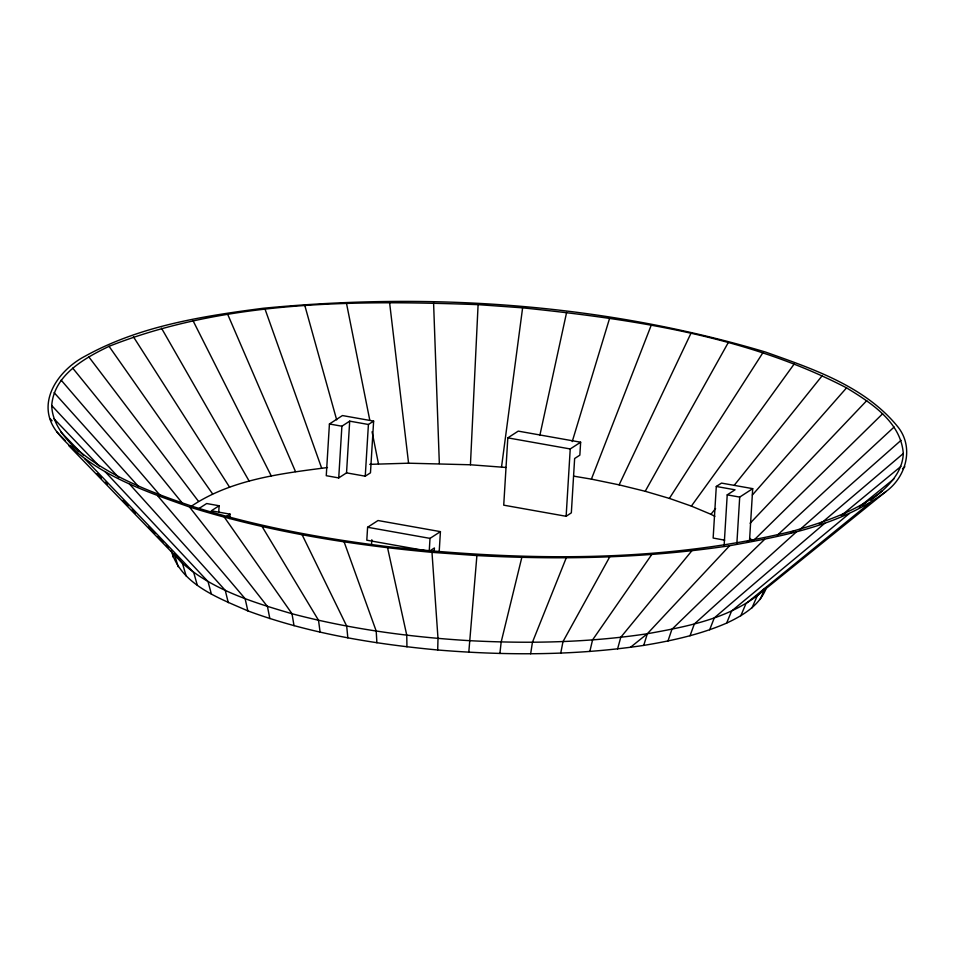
<?xml version="1.0" encoding="UTF-8"?>
<svg xmlns="http://www.w3.org/2000/svg" width="955" height="955" viewBox="0 0 955 955"><rect width="100%" height="100%" fill="white"/><g stroke="black" fill="none" stroke-linecap="round" stroke-linejoin="round"><path stroke-width="1.43" d="M766.686 586.991C760.335 604.993 743.074 615.438 726.636 623.102C700.254 634.526 671.998 640.733 643.73 645.401C575.59 655.572 506.257 655.643 437.7 649.985L437.999 638.418L431.982 552.348C350.007 544.827 268.188 531.649 189.508 506.998C141.949 490.094 89.842 472.713 57.025 432.054C34.655 403.464 58.04 370.182 85.15 356.155C139.561 325.989 202.257 316.165 263.162 308.274C431.159 292.039 603.393 303.702 765.516 352.061C813.075 368.976 865.17 386.357 897.987 427.004C914.293 447.585 906.164 476.832 886.025 491.503L757.327 595.61C725.705 619.449 685.415 626.838 647.323 633.75C588.555 642.608 528.867 643.777 469.585 640.674C409.755 637.081 350.031 629.047 292.003 613.743C253.481 602.45 213.204 590.202 182.429 563.235L68.605 445.46M505.911 467.461L470.433 464.775L478.097 304.645C354.532 300.156 225.738 300.3 109.049 346.319C84.422 358.232 54.041 374.981 51.713 405.541C52.322 424.581 65.811 438.99 78.561 451.679M218.767 511.665L219.125 505.756L206.662 503.536L198.377 508.896M229.773 518.589L230.048 514.148L211.318 510.818L219.125 505.756M329.427 423.984L326.264 475.697L338.727 477.918L346.534 472.868L365.252 476.187L370.468 472.832L373.632 421.107L342.427 415.556L329.427 423.984L341.89 426.205L349.697 421.143L368.415 424.486L373.632 421.107M338.727 477.918L341.89 426.205M346.534 472.868L349.697 421.143M365.252 476.187L368.415 424.486M439.169 552.109L440.422 531.637L378.013 520.523L367.603 527.267L366.804 540.208L429.225 551.322L434.418 547.955L434.239 550.892M371.567 544.171L371.829 539.766M429.225 551.322L430.013 538.381L440.422 531.637M507.821 437.868L503.727 505.171L566.136 516.285L571.341 512.847L574.635 458.519L579.852 455.153L580.64 442.213L518.231 431.123L507.821 437.868L570.231 448.957L580.64 442.213M566.136 516.285L570.231 448.957M747.18 541.879L749.544 540.375L752.707 488.65L721.503 483.099L716.298 486.465L713.146 538.047L724.666 540.184M724.069 546.439L727.221 494.857L735.028 489.808L716.298 486.465M736.818 544.243L739.707 497.089L752.707 488.65M468.798 652.217L476.903 555.571C561.182 559.976 646.058 558.317 729.62 545.723C783.769 535.91 841.057 525.381 886.025 491.503M499.895 653.483L501.184 641.963L521.824 557.41M501.53 467.007L522.612 307.844C633.201 319.28 746.762 336.029 846.548 387.861C871.067 402.831 900.899 421.943 903.299 453.518C902.415 474.11 886.061 488.685 870.709 500.217M530.658 653.793L532.436 642.273L566.255 557.851M560.74 653.125L562.996 641.593L609.72 556.884M539.838 435.42L566.625 312.369M589.832 651.489L592.554 639.934L651.752 554.521M617.599 648.899L620.762 637.307L691.85 550.784M572.224 441.604L609.636 318.17M643.73 645.401L647.323 633.75L729.62 545.723M667.963 641.02L671.926 629.297L764.609 539.396M690.011 635.803L694.333 623.997L796.458 531.863M573.967 476.199L591.396 479.135L651.238 325.201M709.649 629.799L714.28 617.909L824.822 523.197M726.636 623.102L731.554 611.093L849.365 513.515M740.817 615.76L745.951 603.632L869.85 502.915M752.015 607.858L757.327 595.61L763.499 589.235M760.12 599.489L765.015 588.352M591.396 479.135L619.115 484.854L690.919 333.367M619.115 484.854L645.21 491.288L728.259 342.594M645.21 491.288L669.383 498.403L762.866 352.777M669.383 498.403L691.372 506.102L794.333 363.795M691.372 506.102L710.926 514.303L715.57 508.526M734.144 485.391L822.339 375.53M752.373 495.012L846.548 387.861M750.129 523.245L866.734 400.646M754.128 539.969L882.635 413.754M777.442 535.134L894.119 427.028M791.325 532.89L793.533 530.92C824.762 521.967 856.456 511.307 882.277 490.93M799.407 530.013L901.031 440.327M819.354 524.271L821.634 522.337M821.825 522.683L903.299 453.518M902.523 468.69L904.827 466.78M841.367 515.521L900.899 466.434M843.659 514.638L845.963 512.74M859.19 507.033L893.88 478.956M630.682 647.156L647.323 633.75M862.783 505.028L866.245 502.235M190.57 506.759C230.573 479.565 280.603 473.573 327.47 467.544M225.881 516.846L230.048 514.148M793.533 530.92C661.29 563.378 522.97 561.062 388.387 546.702C322.038 538.548 256 526.36 192.146 506.281C149.744 491.849 106.232 475.638 72.365 445.317M369.752 464.357L408.573 463.199L470.433 464.775M478.097 304.645L522.612 307.844M431.982 552.348L476.903 555.571M171.339 550.892C181.092 584.663 218.779 598.081 247.858 610.89C308.74 633.392 373.298 643.933 437.7 649.985M727.221 494.857L739.707 497.089M367.603 527.267L430.013 538.381M710.926 514.303L714.841 516.297M749.735 538.262L753.065 541.008M60.881 432.03L83.658 455.535M57.025 432.054L65.25 440.601M70.395 445.937L74.514 450.211M97.135 473.704L101.254 477.978M105.372 482.251L107.426 484.388M122.849 500.408L127.994 505.744M132.112 510.018L135.192 513.229M148.574 527.112L154.734 533.511M157.826 536.722L162.971 542.058M166.051 545.257L168.116 547.394M84.673 458.687L193.722 572.534L197.279 585.14M53.969 418.732L99.153 466.028M50.054 418.636L52.095 420.785M105.038 471.591L208.035 581.607L211.377 594.07M51.713 405.541L118.707 477.5M54.113 392.624L138.463 486.489M129.486 484.03L225.249 590.357L228.293 602.689M175.183 554.855L182.429 563.235L186.153 575.984M61.132 380.114L160.738 496.099M157.73 495.872L245.113 598.69L247.858 610.89M72.735 368.129L182.512 503.357M189.508 506.998L267.448 606.509L269.847 618.589M88.767 356.824L198.413 501.232M109.049 346.319L212.583 493.89M224.413 517.276L292.003 613.743L294.021 625.704M133.378 336.721L229.582 487.193M262.112 526.575L318.516 620.284L320.104 632.138M161.479 328.138L249.207 481.189M193.029 320.677L271.268 475.972M302.162 534.824L346.689 626.086L347.835 637.856M227.72 314.398L295.489 471.591M344.134 541.927L376.21 631.076L376.891 642.763M265.132 309.384L321.632 468.093M174.288 553.805L178.143 566.709M304.872 305.695L336.673 419.842M387.575 547.788L406.758 635.194L406.949 646.822M346.498 303.344L369.764 420.093M372.08 431.767L378.478 463.867M172.628 553.47L173.309 557.41M389.568 302.389L408.573 463.199M433.582 302.831L439.336 463.509"/></g></svg>
